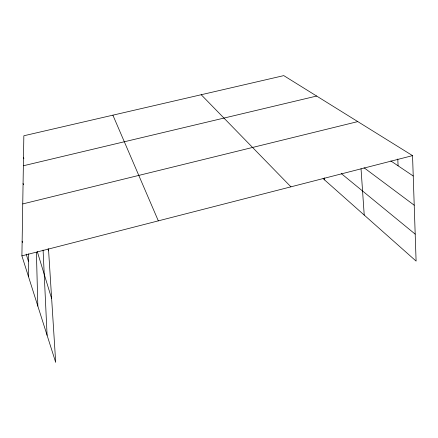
<?xml version="1.0" encoding="UTF-8"?>
<svg xmlns="http://www.w3.org/2000/svg" width="438" height="438" viewBox="0 0 438 438"><rect width="100%" height="100%" fill="white"/><g stroke="black" fill="none" stroke-linecap="round" stroke-linejoin="round"><path stroke-width="0.66" d="M48.492 248.861L55.692 362.379L21.9 255.869L23.849 135.769L283.775 75.621L412.541 155.627L416.1 261.097L323.107 178.611M21.9 255.869L412.541 155.627M22.743 203.927L357.786 121.605M23.362 165.767L316.658 96.048M390.8 160.905L413.231 176.005M364.049 167.749L414.217 205.219M341.268 173.547L415.191 234.127M201.201 94.728L290.931 186.834M112.889 115.167L158.332 220.861M22.135 241.201L22.541 242.488M26.187 254.111L28.415 261.212M37.285 251.571L51.646 298.628M23.072 183.489L23.455 184.765M48.038 248.883L48.618 250.821M23.493 157.527L23.866 158.791M324.372 177.866L324.563 179.903M361.027 168.701L364.224 215.085M43.083 250.032L47.09 335.273M397.786 159.016L398.082 165.805M36.403 252.359L37.838 306.118M28.393 253.832L28.459 276.553"/></g></svg>
